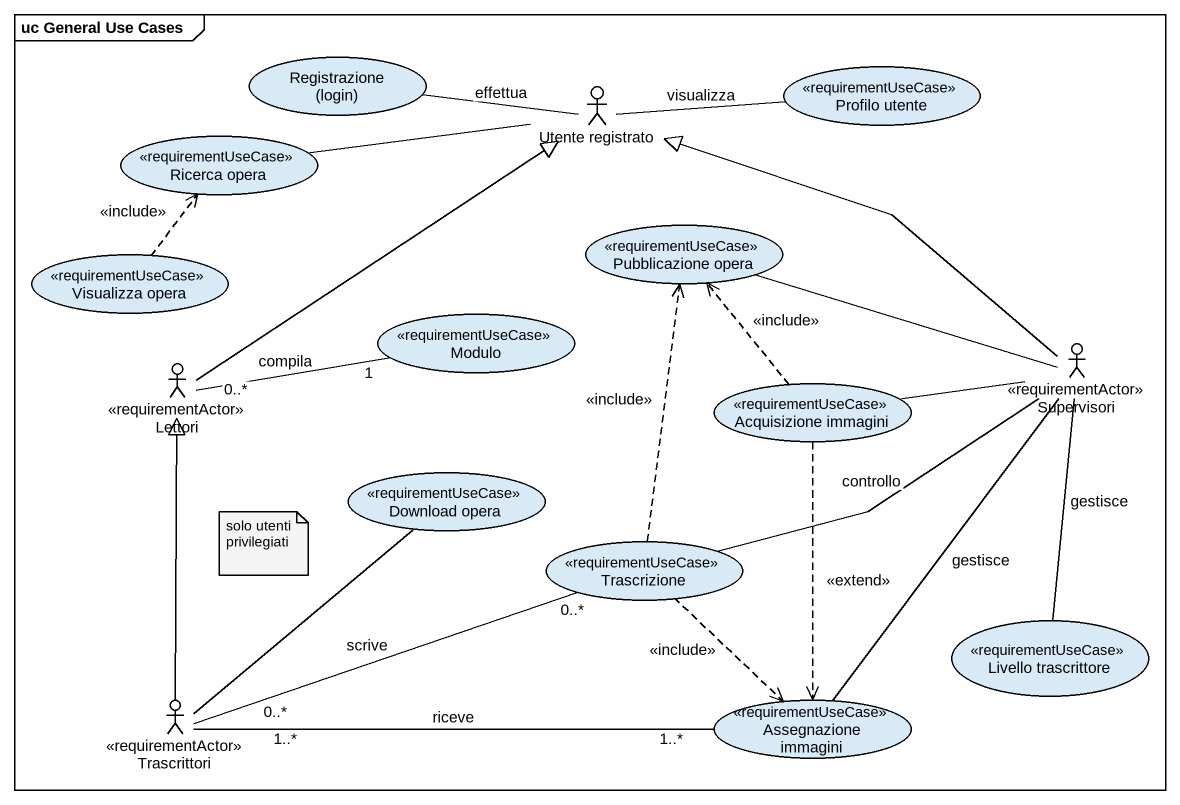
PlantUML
@startuml
mainframe uc General Use Cases
usecase "Registrazione (login)" as Registrazione_login
actor "Utente registrato" as Utente_registrato
usecase "Profilo utente" as Profilo_utente <<requirementUseCase>>
usecase "Ricerca opera" as Ricerca_opera <<requirementUseCase>>
usecase "Visualizza opera" as Visualizza_opera <<requirementUseCase>>
usecase "Pubblicazione opera" as Pubblicazione_opera <<requirementUseCase>>
usecase Modulo <<requirementUseCase>>
actor Supervisori <<requirementActor>>
actor Lettori <<requirementActor>>
usecase "Acquisizione immagini" as Acquisizione_immagini <<requirementUseCase>>
usecase "Download opera" as Download_opera <<requirementUseCase>>
usecase Trascrizione <<requirementUseCase>>
usecase "Livello trascrittore" as Livello_trascrittore <<requirementUseCase>>
actor Trascrittori <<requirementActor>>
usecase "Assegnazione immagini" as Assegnazione_immagini <<requirementUseCase>>
Registrazione_login -right- Utente_registrato : effettua
Profilo_utente -left- Utente_registrato : visualizza
Ricerca_opera -right- Utente_registrato
Visualizza_opera .up.> Ricerca_opera : <<include>>
Pubblicazione_opera -right- Supervisori
Modulo "1" -left- "0..*" Lettori : compila
Supervisori -left-|> Utente_registrato
Supervisori -left- Trascrizione : controllo
Lettori -up-|> Utente_registrato
Acquisizione_immagini .up.> Pubblicazione_opera : <<include>>
Acquisizione_immagini -right- Supervisori
Acquisizione_immagini ..> Assegnazione_immagini : <<extend>>
Trascrizione .up.> Pubblicazione_opera : <<include>>
Trascrizione "0..*" -left- "0..*" Trascrittori : scrive
Trascrizione ..> Assegnazione_immagini : <<include>>
Livello_trascrittore -up- Supervisori : gestisce
Trascrittori -up-|> Lettori
Trascrittori -up- Download_opera
Assegnazione_immagini -up- Supervisori : gestisce
Assegnazione_immagini "1..*" -left- "1..*" Trascrittori : riceve
note as N1
  solo utenti privilegiati
end note
@enduml
